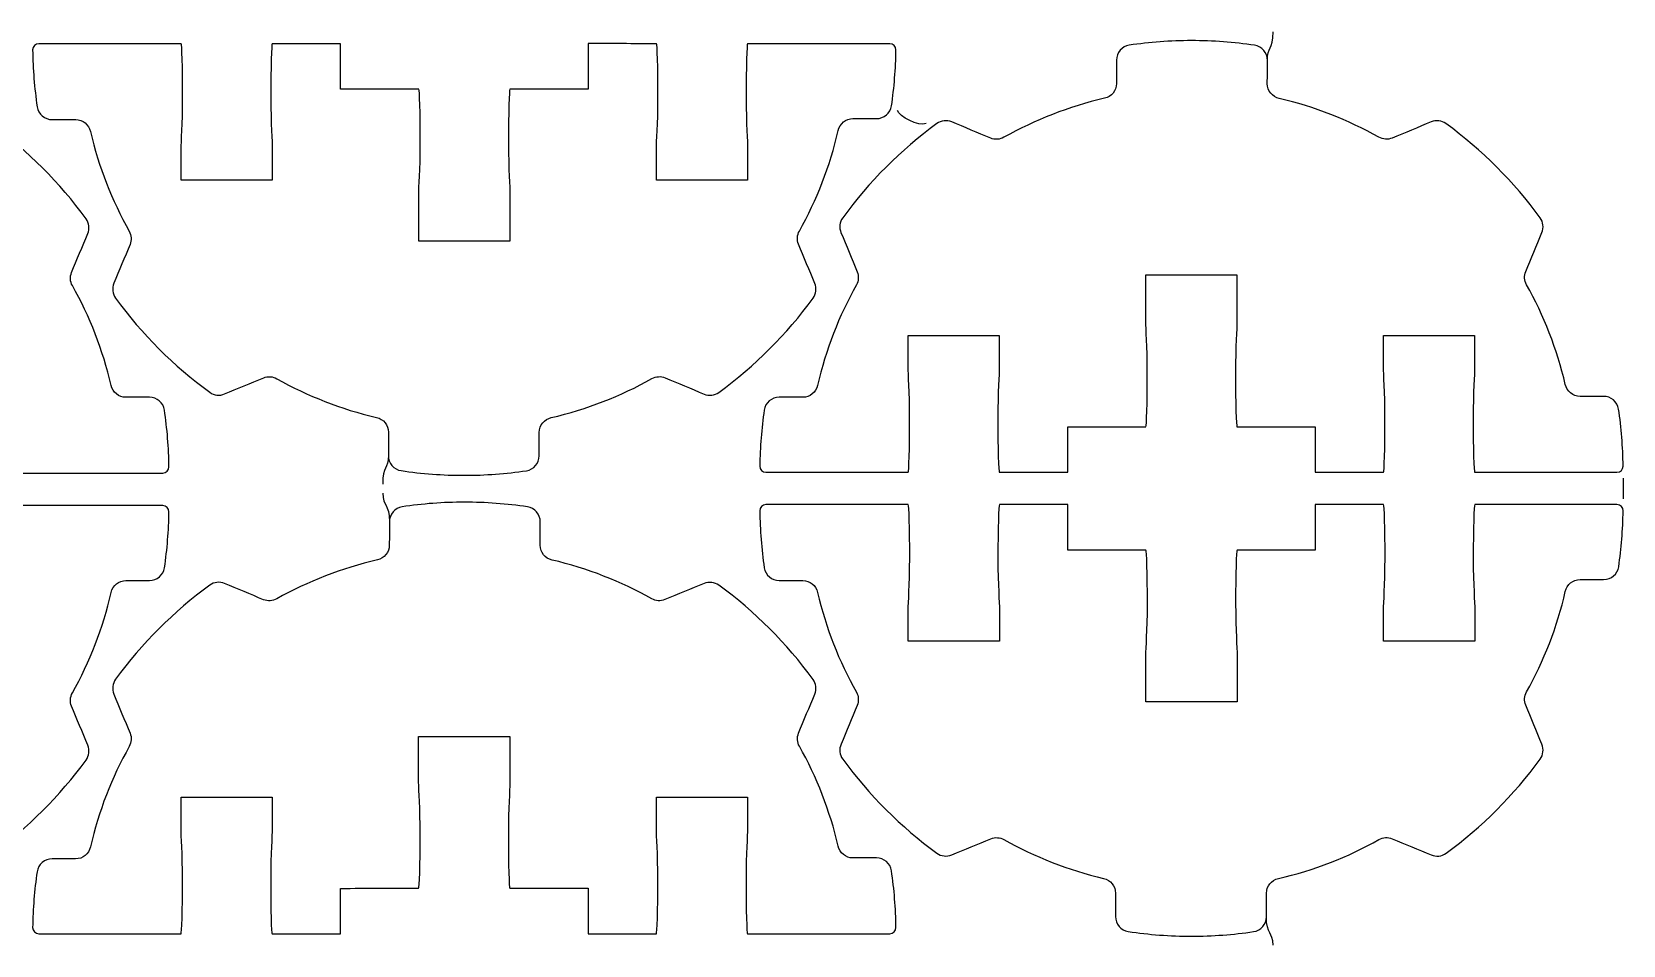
# Model space of a CAD drawing. Extents: x 0 to 410, y 0 to 300.
# Drawn here: x 262.8 to 315.2, y 65.8 to 95.9 of the extents above; entities that cross this region are included whole.
import ezdxf

# ---------------------------------------------------------------- set-up
doc = ezdxf.new("R2010")
doc.units = 0
doc.header["$MEASUREMENT"] = 0
doc.layers.add('DEFAULT', color=18, linetype='CONTINUOUS')

msp = doc.modelspace()

# ---------------------------------------------------------------- linework, layer by layer
at = {"layer": 'DEFAULT', "color": 1}
msp.add_lwpolyline([(315.237, 81.23), (315.237, 80.553)], dxfattribs=at)
for points in [[(303.525, 94.99), (303.525, 95.43), (303.711, 95.327), (303.711, 95.93)], [(292.293, 92.907), (292.055, 92.791), (291.394, 93.14), (291.352, 93.342)], [(274.586, 81.973), (274.586, 81.532), (274.4, 81.635), (274.4, 81.033)], [(274.4, 80.733), (274.4, 80.293), (274.619, 80.396), (274.619, 79.794)], [(303.711, 65.849), (303.711, 66.289), (303.492, 66.186), (303.492, 66.789)]]:
    msp.add_open_spline(points, degree=3, dxfattribs=at)
for points, knots in [([(255.651, 94.96), (255.651, 94.703), (255.65, 94.447), (255.65, 94.191), (255.649, 93.956), (255.813, 93.757), (256.042, 93.703), (257.207, 93.431), (258.307, 92.997), (259.323, 92.427), (259.456, 92.353), (259.615, 92.341), (259.756, 92.399), (260.186, 92.576), (260.615, 92.753), (261.045, 92.93), (261.206, 92.997), (261.391, 92.977), (261.531, 92.875), (262.719, 92.009), (263.768, 90.961), (264.633, 89.773), (264.736, 89.632), (264.755, 89.446), (264.688, 89.285), (264.511, 88.858), (264.333, 88.432), (264.156, 88.005), (264.097, 87.864), (264.108, 87.704), (264.183, 87.57), (264.753, 86.554), (265.187, 85.452), (265.459, 84.286), (265.512, 84.057), (265.711, 83.893), (265.945, 83.893), (266.203, 83.893), (266.461, 83.893), (266.719, 83.893), (266.965, 83.893), (267.178, 83.716), (267.214, 83.473), (267.304, 82.86), (267.354, 82.236), (267.363, 81.6), (267.365, 81.488), (267.273, 81.396), (267.161, 81.396), (265.599, 81.396), (264.037, 81.396), (262.475, 81.396), (262.447, 81.396), (262.426, 82.179), (262.426, 83.145), (262.426, 84.112), (262.475, 84.56), (262.475, 84.895), (262.475, 85.228), (262.475, 85.561), (262.475, 85.894), (261.474, 85.894), (260.473, 85.894), (259.473, 85.894), (259.473, 85.561), (259.473, 85.228), (259.473, 84.895), (259.473, 84.56), (259.522, 84.112), (259.522, 83.145), (259.522, 82.179), (259.501, 81.396), (259.473, 81.396), (258.724, 81.396), (257.975, 81.396), (257.226, 81.396), (257.226, 81.895), (257.226, 82.395), (257.226, 82.895), (256.367, 82.895), (255.509, 82.895), (254.65, 82.895), (254.622, 82.895), (254.601, 83.678), (254.601, 84.645), (254.601, 85.611), (254.65, 86.059), (254.65, 86.395), (254.65, 86.894), (254.65, 87.394), (254.65, 87.894), (253.65, 87.894), (252.649, 87.894), (251.648, 87.894), (251.648, 87.394), (251.648, 86.894), (251.648, 86.395), (251.648, 86.059), (251.697, 85.611), (251.697, 84.645), (251.697, 83.678), (251.677, 82.895), (251.648, 82.895), (250.791, 82.894), (249.933, 82.893), (249.076, 82.891), (249.076, 82.392), (249.076, 81.892), (249.076, 81.392), (248.326, 81.392), (247.576, 81.392), (246.826, 81.396), (246.797, 81.396), (246.776, 82.179), (246.776, 83.145), (246.776, 84.112), (246.826, 84.56), (246.826, 84.895), (246.826, 85.228), (246.826, 85.561), (246.826, 85.894), (245.825, 85.894), (244.824, 85.894), (243.824, 85.894), (243.824, 85.561), (243.824, 85.228), (243.824, 84.895), (243.824, 84.56), (243.873, 84.112), (243.873, 83.145), (243.873, 82.179), (243.852, 81.396), (243.824, 81.396), (242.263, 81.396), (240.702, 81.396), (239.141, 81.396), (239.029, 81.396), (238.937, 81.487), (238.939, 81.6), (238.948, 82.223), (238.998, 82.838), (239.085, 83.44), (239.121, 83.683), (239.334, 83.862), (239.58, 83.862), (239.838, 83.862), (240.097, 83.862), (240.356, 83.862), (240.591, 83.862), (240.789, 84.026), (240.842, 84.255), (241.112, 85.429), (241.547, 86.541), (242.119, 87.564), (242.194, 87.697), (242.206, 87.856), (242.147, 87.997), (241.969, 88.428), (241.791, 88.858), (241.613, 89.289), (241.547, 89.45), (241.566, 89.636), (241.669, 89.777), (242.537, 90.963), (243.582, 92.009), (244.769, 92.877), (244.91, 92.98), (245.097, 93), (245.258, 92.932), (245.686, 92.754), (246.114, 92.575), (246.541, 92.397), (246.683, 92.338), (246.843, 92.349), (246.977, 92.425), (248.002, 93.001), (249.115, 93.438), (250.289, 93.708), (250.517, 93.761), (250.682, 93.959), (250.682, 94.193), (250.683, 94.45), (250.684, 94.708), (250.684, 94.965), (250.685, 95.21), (250.862, 95.423), (251.105, 95.458), (251.774, 95.556), (252.458, 95.609), (253.151, 95.609), (253.858, 95.609), (254.552, 95.556), (255.231, 95.455), (255.474, 95.419), (255.652, 95.206), (255.651, 94.96)], [0, 0, 0, 0, 2.180006, 2.180006, 2.180006, 3.180006, 3.180006, 3.180006, 4.180006, 4.180006, 4.180006, 5.180006, 5.180006, 5.180006, 9.131264, 9.131264, 9.131264, 10.131264, 10.131264, 10.131264, 11.131264, 11.131264, 11.131264, 12.131264, 12.131264, 12.131264, 16.06188, 16.06188, 16.06188, 17.06188, 17.06188, 17.06188, 18.06188, 18.06188, 18.06188, 19.06188, 19.06188, 19.06188, 21.25688, 21.25688, 21.25688, 22.25688, 22.25688, 22.25688, 23.25688, 23.25688, 23.25688, 24.25688, 24.25688, 24.25688, 37.54088, 37.54088, 37.54088, 38.54088, 38.54088, 38.54088, 39.54088, 39.54088, 39.54088, 42.37088, 42.37088, 42.37088, 50.88088, 50.88088, 50.88088, 53.71088, 53.71088, 53.71088, 54.71088, 54.71088, 54.71088, 55.71088, 55.71088, 55.71088, 62.07988, 62.07988, 62.07988, 66.32988, 66.32988, 66.32988, 73.62988, 73.62988, 73.62988, 74.62988, 74.62988, 74.62988, 75.62988, 75.62988, 75.62988, 79.87988, 79.87988, 79.87988, 88.39088, 88.39088, 88.39088, 92.64088, 92.64088, 92.64088, 93.64088, 93.64088, 93.64088, 94.64088, 94.64088, 94.64088, 101.930887, 101.930887, 101.930887, 106.180887, 106.180887, 106.180887, 112.569887, 112.569887, 112.569887, 113.569887, 113.569887, 113.569887, 114.569887, 114.569887, 114.569887, 117.399887, 117.399887, 117.399887, 125.909887, 125.909887, 125.909887, 128.739887, 128.739887, 128.739887, 129.739887, 129.739887, 129.739887, 130.739887, 130.739887, 130.739887, 144.013887, 144.013887, 144.013887, 145.013887, 145.013887, 145.013887, 146.013887, 146.013887, 146.013887, 147.013887, 147.013887, 147.013887, 149.212887, 149.212887, 149.212887, 150.212887, 150.212887, 150.212887, 151.212887, 151.212887, 151.212887, 152.212887, 152.212887, 152.212887, 156.174211, 156.174211, 156.174211, 157.174211, 157.174211, 157.174211, 158.174211, 158.174211, 158.174211, 159.174211, 159.174211, 159.174211, 163.113981, 163.113981, 163.113981, 164.113981, 164.113981, 164.113981, 165.113981, 165.113981, 165.113981, 166.113981, 166.113981, 166.113981, 168.299987, 168.299987, 168.299987, 169.299987, 169.299987, 169.299987, 170.299987, 170.299987, 170.299987, 171.299987, 171.299987, 171.299987, 172.299987, 172.299987, 172.299987, 172.299987]), ([(274.586, 81.973), (274.586, 82.229), (274.587, 82.485), (274.587, 82.742), (274.588, 82.976), (274.424, 83.176), (274.195, 83.229), (273.029, 83.501), (271.93, 83.935), (270.914, 84.505), (270.781, 84.58), (270.622, 84.591), (270.481, 84.533), (270.051, 84.356), (269.622, 84.179), (269.192, 84.002), (269.031, 83.936), (268.846, 83.955), (268.705, 84.058), (267.518, 84.923), (266.469, 85.971), (265.604, 87.159), (265.501, 87.3), (265.481, 87.486), (265.548, 87.647), (265.726, 88.074), (265.904, 88.501), (266.081, 88.927), (266.14, 89.069), (266.129, 89.228), (266.054, 89.362), (265.484, 90.378), (265.05, 91.481), (264.778, 92.647), (264.724, 92.875), (264.526, 93.039), (264.292, 93.039), (264.034, 93.039), (263.776, 93.039), (263.518, 93.039), (263.272, 93.039), (263.059, 93.217), (263.023, 93.46), (262.933, 94.072), (262.883, 94.697), (262.874, 95.333), (262.872, 95.445), (262.964, 95.537), (263.076, 95.537), (264.638, 95.537), (266.2, 95.537), (267.762, 95.537), (267.79, 95.537), (267.811, 94.753), (267.811, 93.787), (267.811, 92.82), (267.762, 92.372), (267.762, 92.037), (267.762, 91.704), (267.762, 91.372), (267.762, 91.039), (268.763, 91.039), (269.763, 91.039), (270.764, 91.039), (270.764, 91.372), (270.764, 91.704), (270.764, 92.037), (270.764, 92.372), (270.715, 92.82), (270.715, 93.787), (270.715, 94.753), (270.736, 95.537), (270.764, 95.537), (271.513, 95.537), (272.262, 95.537), (273.011, 95.537), (273.011, 95.037), (273.011, 94.537), (273.011, 94.037), (273.87, 94.037), (274.728, 94.037), (275.586, 94.037), (275.615, 94.037), (275.636, 93.254), (275.636, 92.288), (275.636, 91.321), (275.586, 90.873), (275.586, 90.538), (275.586, 90.038), (275.586, 89.538), (275.586, 89.038), (276.587, 89.038), (277.588, 89.038), (278.589, 89.038), (278.589, 89.538), (278.589, 90.038), (278.589, 90.538), (278.589, 90.873), (278.54, 91.321), (278.54, 92.288), (278.54, 93.254), (278.56, 94.037), (278.589, 94.037), (279.446, 94.039), (280.303, 94.04), (281.161, 94.041), (281.161, 94.541), (281.161, 95.04), (281.161, 95.54), (281.911, 95.54), (282.661, 95.54), (283.411, 95.537), (283.439, 95.537), (283.46, 94.753), (283.46, 93.787), (283.46, 92.82), (283.411, 92.372), (283.411, 92.037), (283.411, 91.704), (283.411, 91.372), (283.411, 91.039), (284.412, 91.039), (285.412, 91.039), (286.413, 91.039), (286.413, 91.372), (286.413, 91.704), (286.413, 92.037), (286.413, 92.372), (286.364, 92.82), (286.364, 93.787), (286.364, 94.753), (286.385, 95.537), (286.413, 95.537), (287.974, 95.537), (289.535, 95.537), (291.096, 95.537), (291.208, 95.537), (291.299, 95.445), (291.298, 95.333), (291.289, 94.709), (291.239, 94.094), (291.152, 93.492), (291.116, 93.249), (290.903, 93.071), (290.657, 93.071), (290.398, 93.071), (290.14, 93.071), (289.881, 93.071), (289.646, 93.071), (289.448, 92.906), (289.395, 92.677), (289.125, 91.503), (288.69, 90.391), (288.117, 89.368), (288.043, 89.235), (288.031, 89.076), (288.09, 88.935), (288.268, 88.505), (288.446, 88.074), (288.624, 87.644), (288.69, 87.482), (288.671, 87.296), (288.568, 87.156), (287.7, 85.969), (286.654, 84.923), (285.468, 84.056), (285.327, 83.952), (285.14, 83.933), (284.978, 84), (284.551, 84.178), (284.123, 84.357), (283.696, 84.535), (283.554, 84.595), (283.394, 84.583), (283.26, 84.508), (282.234, 83.932), (281.122, 83.495), (279.948, 83.224), (279.72, 83.171), (279.555, 82.973), (279.554, 82.739), (279.554, 82.482), (279.553, 82.225), (279.553, 81.968), (279.552, 81.723), (279.375, 81.51), (279.131, 81.474), (278.463, 81.376), (277.779, 81.323), (277.086, 81.323), (276.379, 81.323), (275.684, 81.376), (275.006, 81.477), (274.763, 81.513), (274.585, 81.727), (274.586, 81.973)], [0, 0, 0, 0, 2.180006, 2.180006, 2.180006, 3.180006, 3.180006, 3.180006, 4.180006, 4.180006, 4.180006, 5.180006, 5.180006, 5.180006, 9.131264, 9.131264, 9.131264, 10.131264, 10.131264, 10.131264, 11.131264, 11.131264, 11.131264, 12.131264, 12.131264, 12.131264, 16.06188, 16.06188, 16.06188, 17.06188, 17.06188, 17.06188, 18.06188, 18.06188, 18.06188, 19.06188, 19.06188, 19.06188, 21.25588, 21.25588, 21.25588, 22.25588, 22.25588, 22.25588, 23.25588, 23.25588, 23.25588, 24.25588, 24.25588, 24.25588, 37.53888, 37.53888, 37.53888, 38.53888, 38.53888, 38.53888, 39.53888, 39.53888, 39.53888, 42.36888, 42.36888, 42.36888, 50.87888, 50.87888, 50.87888, 53.70888, 53.70888, 53.70888, 54.70888, 54.70888, 54.70888, 55.70888, 55.70888, 55.70888, 62.07888, 62.07888, 62.07888, 66.32888, 66.32888, 66.32888, 73.62888, 73.62888, 73.62888, 74.62888, 74.62888, 74.62888, 75.62888, 75.62888, 75.62888, 79.87888, 79.87888, 79.87888, 88.38888, 88.38888, 88.38888, 92.63888, 92.63888, 92.63888, 93.63888, 93.63888, 93.63888, 94.63888, 94.63888, 94.63888, 101.929887, 101.929887, 101.929887, 106.179887, 106.179887, 106.179887, 112.568887, 112.568887, 112.568887, 113.568887, 113.568887, 113.568887, 114.568887, 114.568887, 114.568887, 117.398887, 117.398887, 117.398887, 125.908887, 125.908887, 125.908887, 128.738887, 128.738887, 128.738887, 129.738887, 129.738887, 129.738887, 130.738887, 130.738887, 130.738887, 144.011887, 144.011887, 144.011887, 145.011887, 145.011887, 145.011887, 146.011887, 146.011887, 146.011887, 147.011887, 147.011887, 147.011887, 149.210887, 149.210887, 149.210887, 150.210887, 150.210887, 150.210887, 151.210887, 151.210887, 151.210887, 152.210887, 152.210887, 152.210887, 156.172593, 156.172593, 156.172593, 157.172593, 157.172593, 157.172593, 158.172593, 158.172593, 158.172593, 159.172593, 159.172593, 159.172593, 163.112363, 163.112363, 163.112363, 164.112363, 164.112363, 164.112363, 165.112363, 165.112363, 165.112363, 166.112363, 166.112363, 166.112363, 168.298369, 168.298369, 168.298369, 169.298369, 169.298369, 169.298369, 170.298369, 170.298369, 170.298369, 171.298369, 171.298369, 171.298369, 172.298369, 172.298369, 172.298369, 172.298369]), ([(303.525, 94.99), (303.525, 94.734), (303.524, 94.477), (303.523, 94.221), (303.523, 93.986), (303.687, 93.787), (303.916, 93.734), (305.081, 93.462), (306.181, 93.028), (307.197, 92.458), (307.33, 92.383), (307.489, 92.371), (307.63, 92.43), (308.06, 92.607), (308.489, 92.784), (308.919, 92.961), (309.08, 93.027), (309.265, 93.007), (309.405, 92.905), (310.593, 92.04), (311.642, 90.991), (312.507, 89.804), (312.61, 89.663), (312.629, 89.477), (312.562, 89.316), (312.385, 88.889), (312.207, 88.462), (312.03, 88.035), (311.971, 87.894), (311.982, 87.735), (312.057, 87.601), (312.627, 86.585), (313.061, 85.482), (313.333, 84.316), (313.386, 84.088), (313.585, 83.924), (313.819, 83.924), (314.077, 83.924), (314.335, 83.924), (314.593, 83.924), (314.839, 83.924), (315.052, 83.746), (315.088, 83.503), (315.178, 82.891), (315.228, 82.266), (315.237, 81.63), (315.238, 81.518), (315.147, 81.426), (315.035, 81.426), (313.473, 81.426), (311.911, 81.426), (310.349, 81.426), (310.321, 81.426), (310.3, 82.209), (310.3, 83.176), (310.3, 84.143), (310.349, 84.591), (310.349, 84.926), (310.349, 85.258), (310.349, 85.591), (310.349, 85.924), (309.348, 85.924), (308.348, 85.924), (307.347, 85.924), (307.347, 85.591), (307.347, 85.258), (307.347, 84.926), (307.347, 84.591), (307.396, 84.143), (307.396, 83.176), (307.396, 82.209), (307.375, 81.426), (307.347, 81.426), (306.598, 81.426), (305.849, 81.426), (305.1, 81.426), (305.1, 81.926), (305.1, 82.426), (305.1, 82.925), (304.241, 82.925), (303.383, 82.925), (302.524, 82.925), (302.496, 82.925), (302.475, 83.709), (302.475, 84.675), (302.475, 85.642), (302.524, 86.09), (302.524, 86.425), (302.524, 86.925), (302.524, 87.425), (302.524, 87.924), (301.524, 87.924), (300.523, 87.924), (299.522, 87.924), (299.522, 87.425), (299.522, 86.925), (299.522, 86.425), (299.522, 86.09), (299.571, 85.642), (299.571, 84.675), (299.571, 83.709), (299.55, 82.925), (299.522, 82.925), (298.665, 82.924), (297.808, 82.923), (296.95, 82.922), (296.95, 82.422), (296.95, 81.922), (296.95, 81.423), (296.2, 81.423), (295.45, 81.423), (294.7, 81.426), (294.672, 81.426), (294.65, 82.209), (294.65, 83.176), (294.65, 84.143), (294.7, 84.591), (294.7, 84.926), (294.7, 85.258), (294.7, 85.591), (294.7, 85.924), (293.699, 85.924), (292.698, 85.924), (291.698, 85.924), (291.698, 85.591), (291.698, 85.258), (291.698, 84.925), (291.698, 84.59), (291.747, 84.142), (291.747, 83.176), (291.747, 82.209), (291.726, 81.426), (291.698, 81.426), (290.137, 81.426), (288.576, 81.426), (287.015, 81.426), (286.903, 81.426), (286.811, 81.518), (286.813, 81.63), (286.822, 82.253), (286.872, 82.868), (286.959, 83.471), (286.994, 83.714), (287.208, 83.892), (287.454, 83.892), (287.712, 83.892), (287.971, 83.892), (288.229, 83.892), (288.464, 83.892), (288.663, 84.057), (288.716, 84.286), (288.986, 85.459), (289.42, 86.571), (289.993, 87.594), (290.068, 87.728), (290.079, 87.887), (290.021, 88.028), (289.843, 88.458), (289.665, 88.889), (289.487, 89.319), (289.42, 89.48), (289.44, 89.666), (289.543, 89.807), (290.411, 90.994), (291.456, 92.039), (292.643, 92.907), (292.784, 93.01), (292.971, 93.03), (293.132, 92.963), (293.56, 92.784), (293.987, 92.606), (294.415, 92.428), (294.557, 92.368), (294.717, 92.38), (294.85, 92.455), (295.876, 93.031), (296.989, 93.468), (298.163, 93.739), (298.391, 93.791), (298.556, 93.99), (298.556, 94.224), (298.557, 94.481), (298.557, 94.738), (298.558, 94.995), (298.558, 95.24), (298.736, 95.453), (298.979, 95.489), (299.647, 95.586), (300.331, 95.64), (301.025, 95.64), (301.732, 95.64), (302.426, 95.586), (303.105, 95.486), (303.348, 95.45), (303.526, 95.236), (303.525, 94.99)], [0, 0, 0, 0, 2.180006, 2.180006, 2.180006, 3.180006, 3.180006, 3.180006, 4.180006, 4.180006, 4.180006, 5.180006, 5.180006, 5.180006, 9.131264, 9.131264, 9.131264, 10.131264, 10.131264, 10.131264, 11.131264, 11.131264, 11.131264, 12.131264, 12.131264, 12.131264, 16.06188, 16.06188, 16.06188, 17.06188, 17.06188, 17.06188, 18.06188, 18.06188, 18.06188, 19.06188, 19.06188, 19.06188, 21.25588, 21.25588, 21.25588, 22.25588, 22.25588, 22.25588, 23.25588, 23.25588, 23.25588, 24.25588, 24.25588, 24.25588, 37.53888, 37.53888, 37.53888, 38.53888, 38.53888, 38.53888, 39.53888, 39.53888, 39.53888, 42.36888, 42.36888, 42.36888, 50.87888, 50.87888, 50.87888, 53.70888, 53.70888, 53.70888, 54.70888, 54.70888, 54.70888, 55.70888, 55.70888, 55.70888, 62.07888, 62.07888, 62.07888, 66.32888, 66.32888, 66.32888, 73.62888, 73.62888, 73.62888, 74.62888, 74.62888, 74.62888, 75.62888, 75.62888, 75.62888, 79.87888, 79.87888, 79.87888, 88.38888, 88.38888, 88.38888, 92.63888, 92.63888, 92.63888, 93.63888, 93.63888, 93.63888, 94.63888, 94.63888, 94.63888, 101.928887, 101.928887, 101.928887, 106.178887, 106.178887, 106.178887, 112.568887, 112.568887, 112.568887, 113.568887, 113.568887, 113.568887, 114.568887, 114.568887, 114.568887, 117.398887, 117.398887, 117.398887, 125.908887, 125.908887, 125.908887, 128.739887, 128.739887, 128.739887, 129.739887, 129.739887, 129.739887, 130.739887, 130.739887, 130.739887, 144.012887, 144.012887, 144.012887, 145.012887, 145.012887, 145.012887, 146.012887, 146.012887, 146.012887, 147.012887, 147.012887, 147.012887, 149.211887, 149.211887, 149.211887, 150.211887, 150.211887, 150.211887, 151.211887, 151.211887, 151.211887, 152.211887, 152.211887, 152.211887, 156.173593, 156.173593, 156.173593, 157.173593, 157.173593, 157.173593, 158.173593, 158.173593, 158.173593, 159.173593, 159.173593, 159.173593, 163.113363, 163.113363, 163.113363, 164.113363, 164.113363, 164.113363, 165.113363, 165.113363, 165.113363, 166.113363, 166.113363, 166.113363, 168.299369, 168.299369, 168.299369, 169.299369, 169.299369, 169.299369, 170.299369, 170.299369, 170.299369, 171.299369, 171.299369, 171.299369, 172.299369, 172.299369, 172.299369, 172.299369]), ([(250.651, 66.763), (250.651, 67.019), (250.652, 67.276), (250.653, 67.532), (250.653, 67.766), (250.489, 67.966), (250.26, 68.019), (249.095, 68.291), (247.994, 68.725), (246.979, 69.295), (246.846, 69.37), (246.687, 69.382), (246.545, 69.323), (246.116, 69.146), (245.687, 68.969), (245.257, 68.792), (245.096, 68.726), (244.911, 68.745), (244.771, 68.848), (243.583, 69.713), (242.534, 70.762), (241.669, 71.949), (241.566, 72.09), (241.547, 72.276), (241.614, 72.437), (241.791, 72.864), (241.969, 73.291), (242.146, 73.718), (242.205, 73.859), (242.194, 74.018), (242.119, 74.152), (241.549, 75.168), (241.115, 76.271), (240.843, 77.437), (240.79, 77.665), (240.591, 77.829), (240.357, 77.829), (240.099, 77.829), (239.841, 77.829), (239.583, 77.829), (239.337, 77.829), (239.124, 78.007), (239.088, 78.25), (238.998, 78.862), (238.948, 79.487), (238.939, 80.123), (238.937, 80.235), (239.029, 80.327), (239.141, 80.327), (240.703, 80.327), (242.265, 80.327), (243.827, 80.327), (243.855, 80.327), (243.876, 79.544), (243.876, 78.577), (243.876, 77.61), (243.827, 77.162), (243.827, 76.827), (243.827, 76.494), (243.827, 76.162), (243.827, 75.829), (244.828, 75.829), (245.828, 75.829), (246.829, 75.829), (246.829, 76.162), (246.829, 76.494), (246.829, 76.827), (246.829, 77.162), (246.78, 77.61), (246.78, 78.577), (246.78, 79.544), (246.801, 80.327), (246.829, 80.327), (247.578, 80.327), (248.327, 80.327), (249.076, 80.327), (249.076, 79.827), (249.076, 79.327), (249.076, 78.827), (249.935, 78.827), (250.793, 78.827), (251.652, 78.827), (251.68, 78.827), (251.701, 78.044), (251.701, 77.078), (251.701, 76.111), (251.652, 75.663), (251.652, 75.328), (251.652, 74.828), (251.652, 74.328), (251.652, 73.829), (252.652, 73.829), (253.653, 73.829), (254.654, 73.829), (254.654, 74.328), (254.654, 74.828), (254.654, 75.328), (254.654, 75.663), (254.605, 76.111), (254.605, 77.078), (254.605, 78.044), (254.626, 78.827), (254.654, 78.827), (255.511, 78.829), (256.368, 78.83), (257.225, 78.831), (257.225, 79.331), (257.225, 79.831), (257.225, 80.33), (257.976, 80.33), (258.726, 80.33), (259.476, 80.327), (259.504, 80.327), (259.526, 79.544), (259.526, 78.577), (259.526, 77.61), (259.476, 77.162), (259.476, 76.827), (259.476, 76.494), (259.476, 76.162), (259.476, 75.829), (260.477, 75.829), (261.478, 75.829), (262.478, 75.829), (262.478, 76.162), (262.478, 76.494), (262.478, 76.827), (262.478, 77.162), (262.429, 77.61), (262.429, 78.577), (262.429, 79.544), (262.45, 80.327), (262.478, 80.327), (264.039, 80.327), (265.6, 80.327), (267.161, 80.327), (267.273, 80.327), (267.365, 80.235), (267.363, 80.123), (267.354, 79.5), (267.304, 78.885), (267.217, 78.282), (267.182, 78.039), (266.968, 77.861), (266.722, 77.861), (266.464, 77.861), (266.205, 77.861), (265.947, 77.861), (265.712, 77.861), (265.513, 77.696), (265.46, 77.467), (265.19, 76.293), (264.756, 75.182), (264.183, 74.158), (264.108, 74.025), (264.097, 73.866), (264.155, 73.725), (264.333, 73.295), (264.511, 72.864), (264.689, 72.434), (264.756, 72.273), (264.736, 72.087), (264.633, 71.946), (263.765, 70.759), (262.72, 69.713), (261.533, 68.846), (261.392, 68.743), (261.205, 68.723), (261.044, 68.79), (260.616, 68.969), (260.188, 69.147), (259.761, 69.325), (259.619, 69.385), (259.459, 69.373), (259.326, 69.298), (258.3, 68.722), (257.187, 68.285), (256.013, 68.014), (255.785, 67.962), (255.62, 67.763), (255.62, 67.529), (255.619, 67.272), (255.618, 67.015), (255.618, 66.758), (255.618, 66.513), (255.44, 66.3), (255.197, 66.264), (254.528, 66.167), (253.844, 66.113), (253.151, 66.113), (252.444, 66.113), (251.75, 66.167), (251.071, 66.267), (250.828, 66.303), (250.65, 66.517), (250.651, 66.763)], [0, 0, 0, 0, 2.180006, 2.180006, 2.180006, 3.180006, 3.180006, 3.180006, 4.180006, 4.180006, 4.180006, 5.180006, 5.180006, 5.180006, 9.13034, 9.13034, 9.13034, 10.13034, 10.13034, 10.13034, 11.13034, 11.13034, 11.13034, 12.13034, 12.13034, 12.13034, 16.060956, 16.060956, 16.060956, 17.060956, 17.060956, 17.060956, 18.060956, 18.060956, 18.060956, 19.060956, 19.060956, 19.060956, 21.254956, 21.254956, 21.254956, 22.254956, 22.254956, 22.254956, 23.254956, 23.254956, 23.254956, 24.254956, 24.254956, 24.254956, 37.537956, 37.537956, 37.537956, 38.537956, 38.537956, 38.537956, 39.537956, 39.537956, 39.537956, 42.367956, 42.367956, 42.367956, 50.877956, 50.877956, 50.877956, 53.707956, 53.707956, 53.707956, 54.707956, 54.707956, 54.707956, 55.707956, 55.707956, 55.707956, 62.077956, 62.077956, 62.077956, 66.327956, 66.327956, 66.327956, 73.627956, 73.627956, 73.627956, 74.627956, 74.627956, 74.627956, 75.627956, 75.627956, 75.627956, 79.877956, 79.877956, 79.877956, 88.387956, 88.387956, 88.387956, 92.637956, 92.637956, 92.637956, 93.637956, 93.637956, 93.637956, 94.637956, 94.637956, 94.637956, 101.927963, 101.927963, 101.927963, 106.177963, 106.177963, 106.177963, 112.567963, 112.567963, 112.567963, 113.567963, 113.567963, 113.567963, 114.567963, 114.567963, 114.567963, 117.397963, 117.397963, 117.397963, 125.907963, 125.907963, 125.907963, 128.737963, 128.737963, 128.737963, 129.737963, 129.737963, 129.737963, 130.737963, 130.737963, 130.737963, 144.010963, 144.010963, 144.010963, 145.010963, 145.010963, 145.010963, 146.010963, 146.010963, 146.010963, 147.010963, 147.010963, 147.010963, 149.209963, 149.209963, 149.209963, 150.209963, 150.209963, 150.209963, 151.209963, 151.209963, 151.209963, 152.209963, 152.209963, 152.209963, 156.171669, 156.171669, 156.171669, 157.171669, 157.171669, 157.171669, 158.171669, 158.171669, 158.171669, 159.171669, 159.171669, 159.171669, 163.111439, 163.111439, 163.111439, 164.111439, 164.111439, 164.111439, 165.111439, 165.111439, 165.111439, 166.111439, 166.111439, 166.111439, 168.297444, 168.297444, 168.297444, 169.297444, 169.297444, 169.297444, 170.297444, 170.297444, 170.297444, 171.297444, 171.297444, 171.297444, 172.297444, 172.297444, 172.297444, 172.297444]), ([(279.586, 79.789), (279.586, 79.533), (279.585, 79.276), (279.584, 79.02), (279.584, 78.785), (279.748, 78.586), (279.977, 78.533), (281.142, 78.261), (282.242, 77.827), (283.258, 77.257), (283.391, 77.182), (283.55, 77.17), (283.691, 77.229), (284.121, 77.406), (284.55, 77.583), (284.98, 77.76), (285.141, 77.826), (285.326, 77.806), (285.466, 77.704), (286.654, 76.839), (287.702, 75.79), (288.568, 74.603), (288.671, 74.462), (288.69, 74.276), (288.623, 74.115), (288.446, 73.688), (288.268, 73.261), (288.091, 72.834), (288.032, 72.693), (288.043, 72.534), (288.118, 72.4), (288.688, 71.384), (289.122, 70.281), (289.394, 69.115), (289.447, 68.887), (289.646, 68.723), (289.88, 68.723), (290.138, 68.723), (290.396, 68.723), (290.654, 68.723), (290.9, 68.723), (291.113, 68.545), (291.149, 68.302), (291.239, 67.69), (291.289, 67.065), (291.298, 66.429), (291.299, 66.317), (291.208, 66.225), (291.096, 66.225), (289.534, 66.225), (287.972, 66.225), (286.41, 66.225), (286.382, 66.225), (286.361, 67.008), (286.361, 67.975), (286.361, 68.942), (286.41, 69.39), (286.41, 69.725), (286.41, 70.057), (286.41, 70.39), (286.41, 70.723), (285.409, 70.723), (284.408, 70.723), (283.408, 70.723), (283.408, 70.39), (283.408, 70.057), (283.408, 69.725), (283.408, 69.39), (283.457, 68.942), (283.457, 67.975), (283.457, 67.008), (283.436, 66.225), (283.408, 66.225), (282.659, 66.225), (281.91, 66.225), (281.161, 66.225), (281.161, 66.725), (281.161, 67.225), (281.161, 67.724), (280.302, 67.724), (279.444, 67.724), (278.585, 67.724), (278.557, 67.724), (278.536, 68.508), (278.536, 69.474), (278.536, 70.441), (278.585, 70.889), (278.585, 71.224), (278.585, 71.724), (278.585, 72.224), (278.585, 72.723), (277.584, 72.723), (276.584, 72.723), (275.583, 72.723), (275.583, 72.224), (275.583, 71.724), (275.583, 71.224), (275.583, 70.889), (275.632, 70.441), (275.632, 69.474), (275.632, 68.508), (275.611, 67.724), (275.583, 67.724), (274.726, 67.723), (273.868, 67.722), (273.011, 67.721), (273.011, 67.221), (273.011, 66.721), (273.011, 66.222), (272.261, 66.222), (271.511, 66.222), (270.761, 66.225), (270.732, 66.225), (270.711, 67.008), (270.711, 67.975), (270.711, 68.942), (270.761, 69.39), (270.761, 69.725), (270.761, 70.057), (270.761, 70.39), (270.761, 70.723), (269.76, 70.723), (268.759, 70.723), (267.759, 70.723), (267.759, 70.39), (267.759, 70.057), (267.759, 69.725), (267.759, 69.39), (267.808, 68.942), (267.808, 67.975), (267.808, 67.008), (267.787, 66.225), (267.759, 66.225), (266.198, 66.225), (264.637, 66.225), (263.076, 66.225), (262.964, 66.225), (262.872, 66.317), (262.874, 66.429), (262.883, 67.052), (262.933, 67.667), (263.02, 68.269), (263.055, 68.513), (263.269, 68.691), (263.515, 68.691), (263.773, 68.691), (264.032, 68.691), (264.29, 68.691), (264.525, 68.691), (264.724, 68.856), (264.777, 69.085), (265.047, 70.258), (265.481, 71.37), (266.054, 72.393), (266.129, 72.527), (266.14, 72.686), (266.082, 72.827), (265.904, 73.257), (265.726, 73.688), (265.548, 74.118), (265.481, 74.279), (265.501, 74.465), (265.604, 74.606), (266.472, 75.793), (267.517, 76.838), (268.704, 77.706), (268.845, 77.809), (269.032, 77.829), (269.193, 77.762), (269.621, 77.583), (270.048, 77.405), (270.476, 77.227), (270.618, 77.167), (270.778, 77.179), (270.911, 77.254), (271.937, 77.83), (273.05, 78.267), (274.224, 78.538), (274.452, 78.59), (274.617, 78.789), (274.617, 79.023), (274.618, 79.28), (274.618, 79.537), (274.619, 79.794), (274.619, 80.039), (274.797, 80.252), (275.04, 80.288), (275.708, 80.386), (276.392, 80.439), (277.086, 80.439), (277.793, 80.439), (278.487, 80.385), (279.166, 80.285), (279.409, 80.249), (279.586, 80.035), (279.586, 79.789)], [0, 0, 0, 0, 2.180006, 2.180006, 2.180006, 3.180006, 3.180006, 3.180006, 4.180006, 4.180006, 4.180006, 5.180006, 5.180006, 5.180006, 9.131264, 9.131264, 9.131264, 10.131264, 10.131264, 10.131264, 11.131264, 11.131264, 11.131264, 12.131264, 12.131264, 12.131264, 16.06188, 16.06188, 16.06188, 17.06188, 17.06188, 17.06188, 18.06188, 18.06188, 18.06188, 19.06188, 19.06188, 19.06188, 21.25588, 21.25588, 21.25588, 22.25588, 22.25588, 22.25588, 23.25588, 23.25588, 23.25588, 24.25588, 24.25588, 24.25588, 37.53988, 37.53988, 37.53988, 38.53988, 38.53988, 38.53988, 39.53988, 39.53988, 39.53988, 42.36988, 42.36988, 42.36988, 50.87888, 50.87888, 50.87888, 53.70888, 53.70888, 53.70888, 54.70888, 54.70888, 54.70888, 55.70888, 55.70888, 55.70888, 62.07888, 62.07888, 62.07888, 66.32888, 66.32888, 66.32888, 73.62888, 73.62888, 73.62888, 74.62888, 74.62888, 74.62888, 75.62888, 75.62888, 75.62888, 79.87888, 79.87888, 79.87888, 88.38988, 88.38988, 88.38988, 92.63988, 92.63988, 92.63988, 93.63988, 93.63988, 93.63988, 94.63988, 94.63988, 94.63988, 101.929887, 101.929887, 101.929887, 106.179887, 106.179887, 106.179887, 112.568887, 112.568887, 112.568887, 113.568887, 113.568887, 113.568887, 114.568887, 114.568887, 114.568887, 117.398887, 117.398887, 117.398887, 125.908887, 125.908887, 125.908887, 128.738887, 128.738887, 128.738887, 129.738887, 129.738887, 129.738887, 130.738887, 130.738887, 130.738887, 144.012887, 144.012887, 144.012887, 145.012887, 145.012887, 145.012887, 146.012887, 146.012887, 146.012887, 147.012887, 147.012887, 147.012887, 149.211887, 149.211887, 149.211887, 150.211887, 150.211887, 150.211887, 151.211887, 151.211887, 151.211887, 152.211887, 152.211887, 152.211887, 156.173593, 156.173593, 156.173593, 157.173593, 157.173593, 157.173593, 158.173593, 158.173593, 158.173593, 159.173593, 159.173593, 159.173593, 163.113363, 163.113363, 163.113363, 164.113363, 164.113363, 164.113363, 165.113363, 165.113363, 165.113363, 166.113363, 166.113363, 166.113363, 168.298369, 168.298369, 168.298369, 169.298369, 169.298369, 169.298369, 170.298369, 170.298369, 170.298369, 171.298369, 171.298369, 171.298369, 172.298369, 172.298369, 172.298369, 172.298369]), ([(298.525, 66.793), (298.525, 67.05), (298.526, 67.306), (298.526, 67.562), (298.527, 67.797), (298.363, 67.996), (298.134, 68.05), (296.969, 68.322), (295.868, 68.756), (294.853, 69.326), (294.72, 69.4), (294.561, 69.412), (294.419, 69.354), (293.99, 69.177), (293.56, 69), (293.131, 68.822), (292.97, 68.756), (292.785, 68.776), (292.645, 68.878), (291.457, 69.744), (290.408, 70.792), (289.543, 71.979), (289.44, 72.121), (289.421, 72.306), (289.488, 72.468), (289.665, 72.894), (289.843, 73.321), (290.02, 73.748), (290.079, 73.889), (290.068, 74.049), (289.993, 74.183), (289.423, 75.199), (288.989, 76.301), (288.717, 77.467), (288.663, 77.696), (288.465, 77.86), (288.231, 77.86), (287.973, 77.86), (287.715, 77.86), (287.457, 77.86), (287.211, 77.86), (286.998, 78.037), (286.962, 78.28), (286.872, 78.893), (286.822, 79.517), (286.813, 80.153), (286.811, 80.265), (286.903, 80.357), (287.015, 80.357), (288.577, 80.357), (290.139, 80.357), (291.701, 80.357), (291.729, 80.357), (291.75, 79.574), (291.75, 78.607), (291.75, 77.641), (291.701, 77.193), (291.701, 76.858), (291.701, 76.525), (291.701, 76.192), (291.701, 75.859), (292.702, 75.859), (293.702, 75.859), (294.703, 75.859), (294.703, 76.192), (294.703, 76.525), (294.703, 76.858), (294.703, 77.193), (294.654, 77.641), (294.654, 78.607), (294.654, 79.574), (294.675, 80.357), (294.703, 80.357), (295.452, 80.357), (296.201, 80.357), (296.95, 80.357), (296.95, 79.857), (296.95, 79.358), (296.95, 78.858), (297.809, 78.858), (298.667, 78.858), (299.525, 78.858), (299.554, 78.858), (299.575, 78.075), (299.575, 77.108), (299.575, 76.142), (299.525, 75.694), (299.525, 75.358), (299.525, 74.859), (299.525, 74.359), (299.525, 73.859), (300.526, 73.859), (301.527, 73.859), (302.528, 73.859), (302.528, 74.359), (302.528, 74.859), (302.528, 75.358), (302.528, 75.694), (302.479, 76.142), (302.479, 77.108), (302.479, 78.075), (302.499, 78.858), (302.528, 78.858), (303.385, 78.859), (304.242, 78.86), (305.099, 78.861), (305.099, 79.361), (305.099, 79.861), (305.099, 80.361), (305.85, 80.361), (306.6, 80.361), (307.35, 80.357), (307.378, 80.357), (307.399, 79.574), (307.399, 78.607), (307.399, 77.641), (307.35, 77.193), (307.35, 76.858), (307.35, 76.525), (307.35, 76.192), (307.35, 75.859), (308.351, 75.859), (309.352, 75.859), (310.352, 75.859), (310.352, 76.192), (310.352, 76.525), (310.352, 76.858), (310.352, 77.193), (310.303, 77.641), (310.303, 78.607), (310.303, 79.574), (310.324, 80.357), (310.352, 80.357), (311.913, 80.357), (313.474, 80.357), (315.035, 80.357), (315.147, 80.357), (315.239, 80.266), (315.237, 80.153), (315.228, 79.53), (315.178, 78.915), (315.091, 78.313), (315.055, 78.069), (314.842, 77.891), (314.596, 77.891), (314.338, 77.891), (314.079, 77.891), (313.82, 77.891), (313.585, 77.891), (313.387, 77.727), (313.334, 77.498), (313.064, 76.324), (312.629, 75.212), (312.056, 74.189), (311.982, 74.056), (311.97, 73.897), (312.029, 73.756), (312.207, 73.325), (312.385, 72.895), (312.563, 72.464), (312.629, 72.303), (312.61, 72.117), (312.507, 71.976), (311.639, 70.79), (310.594, 69.744), (309.407, 68.876), (309.266, 68.773), (309.079, 68.753), (308.917, 68.821), (308.49, 68.999), (308.062, 69.177), (307.635, 69.356), (307.493, 69.415), (307.333, 69.403), (307.199, 69.328), (306.174, 68.752), (305.061, 68.315), (303.887, 68.045), (303.659, 67.992), (303.494, 67.794), (303.494, 67.56), (303.493, 67.302), (303.492, 67.045), (303.492, 66.788), (303.491, 66.543), (303.314, 66.33), (303.071, 66.295), (302.402, 66.197), (301.718, 66.144), (301.025, 66.144), (300.318, 66.144), (299.624, 66.197), (298.945, 66.298), (298.702, 66.334), (298.524, 66.547), (298.525, 66.793)], [0, 0, 0, 0, 2.180006, 2.180006, 2.180006, 3.180006, 3.180006, 3.180006, 4.180006, 4.180006, 4.180006, 5.180006, 5.180006, 5.180006, 9.13034, 9.13034, 9.13034, 10.13034, 10.13034, 10.13034, 11.13034, 11.13034, 11.13034, 12.13034, 12.13034, 12.13034, 16.060956, 16.060956, 16.060956, 17.060956, 17.060956, 17.060956, 18.060956, 18.060956, 18.060956, 19.060956, 19.060956, 19.060956, 21.254956, 21.254956, 21.254956, 22.254956, 22.254956, 22.254956, 23.254956, 23.254956, 23.254956, 24.254956, 24.254956, 24.254956, 37.537956, 37.537956, 37.537956, 38.537956, 38.537956, 38.537956, 39.537956, 39.537956, 39.537956, 42.367956, 42.367956, 42.367956, 50.877956, 50.877956, 50.877956, 53.707956, 53.707956, 53.707956, 54.707956, 54.707956, 54.707956, 55.707956, 55.707956, 55.707956, 62.077956, 62.077956, 62.077956, 66.327956, 66.327956, 66.327956, 73.627956, 73.627956, 73.627956, 74.627956, 74.627956, 74.627956, 75.627956, 75.627956, 75.627956, 79.877956, 79.877956, 79.877956, 88.387956, 88.387956, 88.387956, 92.637956, 92.637956, 92.637956, 93.637956, 93.637956, 93.637956, 94.637956, 94.637956, 94.637956, 101.927963, 101.927963, 101.927963, 106.177963, 106.177963, 106.177963, 112.567963, 112.567963, 112.567963, 113.567963, 113.567963, 113.567963, 114.567963, 114.567963, 114.567963, 117.397963, 117.397963, 117.397963, 125.907963, 125.907963, 125.907963, 128.737963, 128.737963, 128.737963, 129.737963, 129.737963, 129.737963, 130.737963, 130.737963, 130.737963, 144.010963, 144.010963, 144.010963, 145.010963, 145.010963, 145.010963, 146.010963, 146.010963, 146.010963, 147.010963, 147.010963, 147.010963, 149.209963, 149.209963, 149.209963, 150.209963, 150.209963, 150.209963, 151.209963, 151.209963, 151.209963, 152.209963, 152.209963, 152.209963, 156.171669, 156.171669, 156.171669, 157.171669, 157.171669, 157.171669, 158.171669, 158.171669, 158.171669, 159.171669, 159.171669, 159.171669, 163.111439, 163.111439, 163.111439, 164.111439, 164.111439, 164.111439, 165.111439, 165.111439, 165.111439, 166.111439, 166.111439, 166.111439, 168.297444, 168.297444, 168.297444, 169.297444, 169.297444, 169.297444, 170.297444, 170.297444, 170.297444, 171.297444, 171.297444, 171.297444, 172.297444, 172.297444, 172.297444, 172.297444])]:
    msp.add_open_spline(points, degree=3, knots=knots, dxfattribs=at)

doc.saveas('drawing.dxf')
